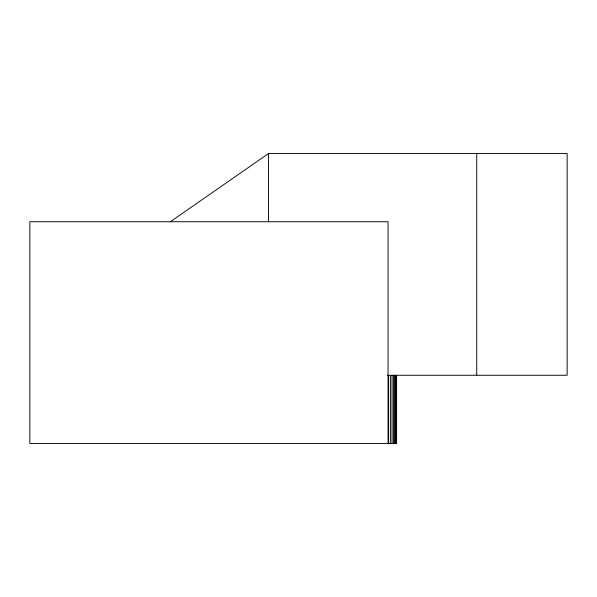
<?xml version="1.0" encoding="UTF-8"?>
<svg xmlns="http://www.w3.org/2000/svg" width="597" height="597" viewBox="0 0 597 597"><rect width="100%" height="100%" fill="white"/><g stroke="black" fill="none" stroke-linecap="round" stroke-linejoin="round"><path stroke-width="0.9" d="M170.354 221.741L268.516 153.519L567.15 153.519L567.15 375.259L387.565 375.259M476.734 153.519L476.734 375.259M396.58 375.468L396.58 443.481L29.85 443.481L29.85 221.741L388.05 221.741L388.05 443.481M396.453 375.468L396.453 443.481M396.072 375.468L396.072 443.481M395.43 375.468L395.43 443.481M394.542 375.468L394.542 443.481M393.408 375.468L393.408 443.481M392.035 375.468L392.035 443.481M390.423 375.468L390.423 443.481M388.58 375.468L388.58 443.481M268.516 153.519L268.516 221.532"/></g></svg>
